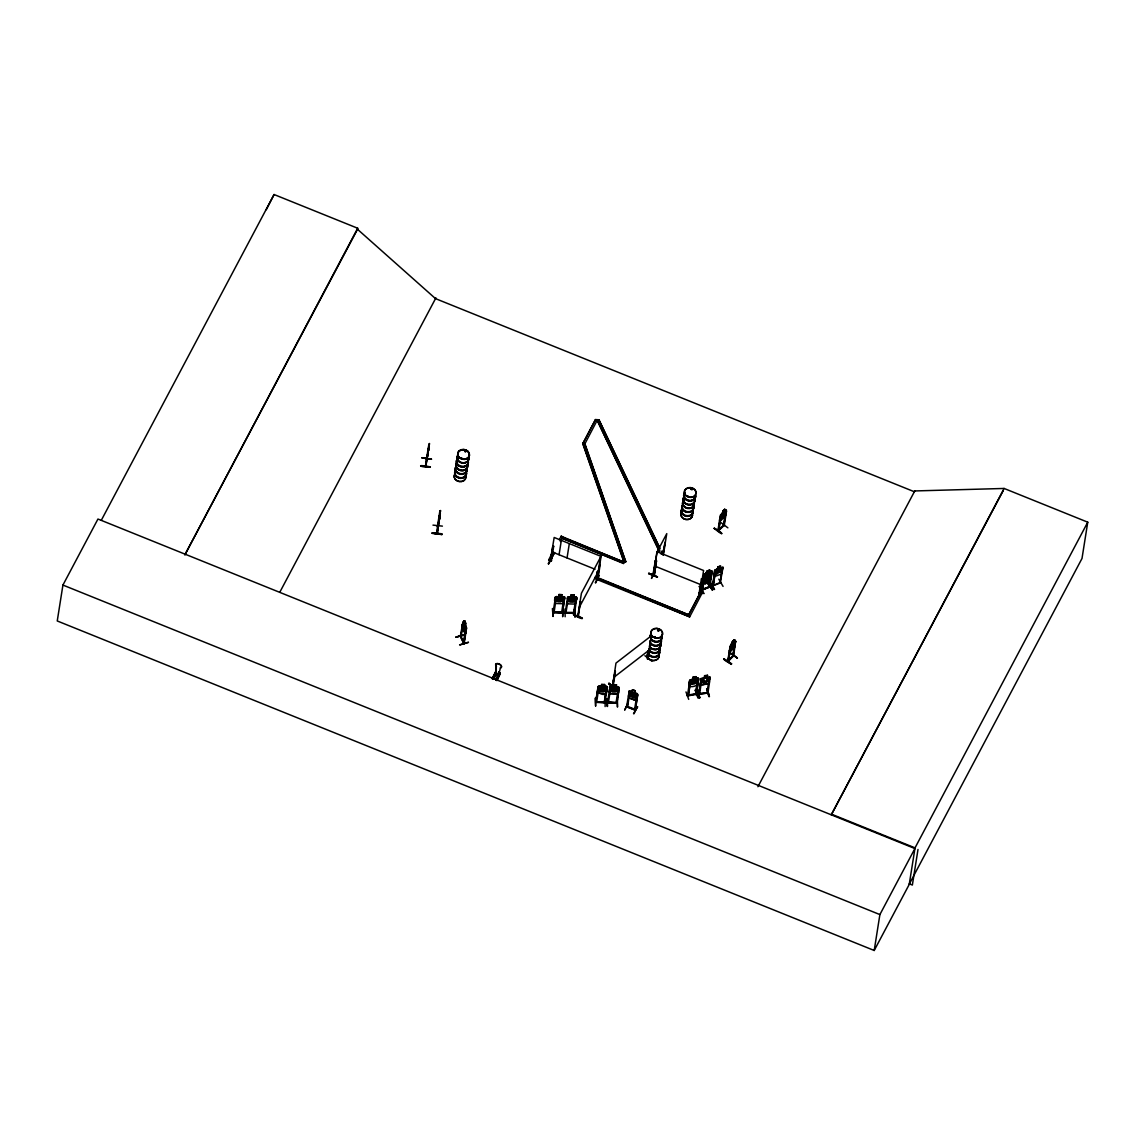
<?xml version="1.0" encoding="UTF-8"?>
<svg xmlns="http://www.w3.org/2000/svg" width="1145" height="1145" viewBox="0 0 1145 1145"><rect width="100%" height="100%" fill="white"/><g stroke="black" fill="none" stroke-linecap="round" stroke-linejoin="round"><path stroke-width="1.5" d="M595.128 698.235L595.586 705.993M595.643 706.079L595.686 697.963M596.688 701.899L595.844 701.957M605.104 702L595.758 701.828L596.788 701.57M596.602 702.357L598.878 687.73L598.019 687.687L595.658 702.3L598.091 686.513L606.521 686.327L607.408 687.014L606.549 691.809M598.134 693.068L605.419 693.455L606.664 691.752L605.419 693.541C602.728 697.033 594.913 689.347 598.205 693.011M598.878 687.73L598.019 687.959M598.191 686.628L599.293 685.941M601.297 686.141L599.751 686.628L599.221 689.92L600.553 691.408L603.458 691.566L605.233 690.235L605.748 686.943L604.288 686.27L604.574 684.495M605.104 706.579L605.218 698.722M606.435 688.403L607.294 688.174L606.435 688.403L604.259 702.844L606.435 688.131M607.022 698.693L607.465 706.265M607.408 698.693L607.351 706.522L606.964 698.722M607.766 701.971L617.026 702.772M608.51 702.529L607.623 701.942L607.48 702.787L610.027 687.029M610.714 688.217L609.856 688.174L610.714 688.217L608.338 702.873M608.639 683.694L609.054 683.107L613.133 686.542M613.405 684.853L616.511 685.025L613.405 684.853L613.219 686.685L611.573 687.114L611.058 690.406L612.389 691.909L615.28 692.052L617.055 690.721L617.584 687.429L616.125 686.757L616.511 684.939M617.026 702.5L615.996 703.316L618.271 688.617L619.13 688.66L616.854 703.288L619.245 687.501L609.927 687.086L609.169 691.823L609.956 693.641L617.255 694.027L618.486 692.324M607.68 702.844L616.955 703.016L607.609 702.5M617.47 699.237L617.47 707.095L617.098 699.223M618.271 688.617L619.13 688.932M619.245 687.587L618.3 686.957M439.852 515.737L439.122 520.474L440.109 512.044L439.58 516.739M461.235 458.401L461.864 457.986L461.134 458.057M465.6 451.96L464.655 451.058M654.926 636.792L654.31 637.407M654.267 637.135L655.169 637.293M657.831 630.179C658.79 631.883 658.919 628.161 658.031 630.623M687.988 496.057L688.045 495.828M690.993 489.373L691.594 488.6M691.58 489.502C689.519 488.758 694.571 490.819 691.566 488.614M713.321 584.909L713.249 585.825L715.425 571.112L712.476 586.054L714.781 570.253L717.572 568.636L717.843 566.875L720.677 565.959L720.291 567.82M720.778 582.748L712.519 585.997M500.479 667.735L500.408 667.893A3.163 1.76 27.2 0 0 500.809 665.345A3.163 1.76 27.2 0 0 496.687 663.728A3.163 1.76 27.2 0 0 496.286 666.275L495.799 673.432L498.705 674.577L500.479 667.735A3.163 1.76 27.2 0 0 500.895 665.202A3.163 1.76 27.2 0 0 496.773 663.585A3.163 1.76 27.2 0 0 496.357 666.118L495.871 673.274L498.791 674.419M442.414 526.128L432.967 525.126M439.565 518.413L436.903 533.527L436.946 532.282M437.877 526.5L437.547 525.24L436.817 533.355M437.347 533.398L437.991 525.312L437.533 526.099M438.936 522.635L438.721 523.709L439.637 515.107M440.109 511.514L440.281 512.287M439.437 517.726L439.365 519.959M439.981 514.792L439.179 519.086M440.167 512.416L440.41 510.627M438.936 522.735L440.467 510.498L437.776 526.643M441.755 534.457C412.3 530.278 461.936 537.034 432.323 533.398M432.338 533.112L441.784 534.057M432.381 532.797L441.827 533.785M460.319 636.42L463.839 643.748L466.058 628.562L466.072 629.321M460.691 635.704L460.991 636.949M464.255 643.104L463.553 642.574M439.895 516.667L440.353 512.903M439.78 518.012L439.952 516.567M429.432 443.688L425.797 466.444L425.682 465.013M439.294 517.726L439.637 515.178M429.16 445.591L429.275 444.689M428.731 447.738L428.33 449.828L428.473 448.912M429.031 445.333L427.829 453.191M430.377 466.831C421.517 468.076 413.846 463.582 430.363 466.888M422.061 458.014L431.508 459.131L422.119 457.685M428.187 451.316L425.468 466.401L426.641 458.272M427.858 451.259L428.073 452.003M429.003 445.562L428.86 444.417L429.203 445.305M427.629 455.553C425.868 465.442 430.32 437.204 428.273 451.202M427.443 456.626L429.489 443.458M428.359 450.915L428.473 449.455M652.893 575.219L655.355 560.578L656.428 561.036L654.253 575.434L653.366 574.518M874.207 950.479L879.89 914.583L914.912 848.545L97.955 519.028L62.932 585.066L57.25 620.962L874.207 950.479L909.23 884.441L915.027 847.872L1087.75 522.192L1004.122 488.457L831.284 814.825L1003.192 490.704M357.698 228.256L184.803 554.981L357.526 229.301L357.698 228.256L274.07 194.521L266.284 209.692M425.453 466.287L425.668 465.099M428.86 444.417L426.398 459.46M427.615 455.638L428.559 449.584M437.533 525.383L437.834 526.5M437.447 526.614L439.78 511.471M439.651 516.309L440.41 510.727M437.29 533.398L439.995 515.393M437.233 533.556L437.462 532.339M456.082 637.178L464.655 634.631M461.034 637.021L462.923 621.95L460.419 635.876M460.662 637.064L463.668 621.091M468.419 642.488L459.603 644.936L468.434 642.173M464.34 622.751L464.684 620.819L465.571 625.013L465.557 623.123M464.713 620.948L463.238 625.385L463.596 628.018L464.684 630.294L465.485 630.093M464.856 621.649L465.471 623.71M466.058 628.562L463.725 643.604M466.587 628.033L464.14 643.662L460.419 635.962M492.937 678.999L496.286 672.688L495.857 671.285L492.636 678.885L496.171 672.63M498.59 673.145L498.748 671.757M498.891 674.806L498.776 675.55L494.855 673.217L494.712 674.147L499.077 675.865L499.893 672.874L500.107 674.047M499.764 673.618L499.893 672.874M597.117 578.797L600.595 556.198L554.166 537.477L550.344 560.692L548.655 560.005L551.518 560.664M548.212 563.698L552.262 556.785M550.559 560.664L552.906 545.95L553.693 546.265L551.389 560.907L550.516 560.592M551.389 560.907L550.845 559.748M554.481 552.906L548.541 563.812M660.221 548.813L598.921 419.786L595.514 419.571L583.134 442.915L584.837 443.587L625.771 561.823L623.996 562.166L561.107 536.218L562.796 536.905L560.32 541.571M559.075 554.724L561.336 540.368M556.67 596.431C554.037 597.032 554.223 601.44 555.468 603.487L562.767 603.716L563.998 601.984M555.54 596.889L553.006 612.661L562.467 612.961M553.092 612.131L562.352 612.461M553.064 616.368L552.405 608.567M556.227 598.062L555.368 598.033L556.227 598.062L554.023 612.732L553.293 612.231M561.637 596.574L562.023 594.67L558.917 594.57L558.645 596.431L557.085 596.946L556.556 600.238L557.887 601.697L560.792 601.798L562.567 600.424L563.082 597.132L561.622 596.488M559.003 594.641L558.631 596.345M625.771 561.823L584.766 444.045L583.134 442.915M582.991 444.375L584.837 443.587L582.991 444.375L623.996 562.166M567.047 557.944L569.323 543.589M561.694 612.489L563.784 598.291L564.628 598.32L562.453 612.689M555.439 596.96L564.743 597.16L562.367 613.019M562.868 608.897L562.682 616.439M564.972 608.983L565.158 616.74M583.063 443.358L595.514 419.571M575.992 602.342L576.722 597.561L575.949 596.874L576.837 597.533L574.532 613.362L565.1 613.033L566.131 612.618M565.945 612.704L568.306 598.434L567.462 598.406L568.306 598.434M659.277 550.902L597.203 420.258L659.205 551.346M571.011 594.942L570.825 596.86L569.179 597.318L568.65 600.61L569.981 602.07L572.872 602.17L574.661 600.796L575.176 597.504L573.717 596.86L574.117 595.042L571.011 594.942L574.117 595.128M658.618 546.036L598.921 419.786M573.717 596.946L574.003 595.099M575.863 598.678L576.736 598.964L575.863 598.678L573.53 613.334L574.532 612.532M573.559 614.45C580.515 619.96 589.346 619.932 573.545 614.464M575.191 617.098L574.489 608.983L574.761 616.811M578.483 615.309L578.082 616.54L580.672 601.468M577.724 616.411L581.417 593.267L601.211 555.926L597.189 579.713L598.348 577.91L688.689 614.836L598.277 578.368M580.372 601.354L578.153 616.411M595.271 582.705L598.992 575.391L595.743 582.862M597.332 571.527L596.202 579.084L597.461 571.283M597.49 579.842L598.348 577.91M600.137 564.771L597.89 579.17M623.51 563.039L562.081 538.264L623.438 563.497L624.225 561.68M604.345 701.885L604.918 702.873L607.408 687.014M613.076 685.125L612.246 686.227L613.205 685.469M648.142 658.518L650.346 644.22L647.397 659.105L651.72 635.504L615.967 663.098L612.532 686.456L615.194 671.342L614.822 672.029M613.276 685.483L612.332 685.712L615.194 671.342M613.133 686.628L615.423 671.557M628.09 702.887L624.812 709.8M629.893 692.482L628.977 692.41L629.893 692.482L627.46 707.152L627.646 706.207L626.616 706.737L629.22 690.979L637.794 694.442M628.047 702.915L624.769 710.014M632.183 691.508C630.823 688.274 637.164 690.306 634.888 692.754L636.262 693.841L635.747 697.133L634.087 697.978L631.425 696.904L630.222 694.915L630.738 691.609L632.269 691.594L632.541 689.834M632.97 690.32L634.688 691.007M651.519 578.44L655.212 571.112L651.562 578.139M653.323 575.362L657.158 551.761L703.588 570.496L699.896 593.854C697.19 593.139 701.77 592.795 698.98 593.096M636.978 693.441L634.888 692.754L635.318 690.893M654.253 575.434L656.557 560.792L655.355 560.578M634.001 713.779L637.364 706.637M635.446 710L626.701 706.766L635.275 710.272L637.636 695.602L636.849 695.287L634.516 709.957M634.673 709.642L635.403 709.714M635.189 710.272L637.693 694.428M644.893 655.699L651.963 661.252M657.387 577.094L648.743 573.301L657.402 577.037M663.012 554.652L664.93 542.544M663.17 554.323L665.088 542.229M663.313 554.767L666.776 533.627L656.872 552.291L653.194 575.405L654.124 574.876M647.927 658.733L650.575 644.42M597.547 579.728L689.662 616.869L596.402 578.139L596.23 579.041M699.223 586.626L703.96 593.668L699.38 586.312M704.676 575.32L702.644 589.89L704.676 575.32L702.271 590.405L698.178 596.946M699.065 593.611L701.413 578.898L702.2 579.213L699.896 593.854L699.094 593.568M698.922 593.468L699.166 593.053M700.339 592.867L702.028 593.539L700.339 592.867L687.959 616.196L700.411 592.409M702.686 582.547L704.49 575.634L710.902 573.087L704.547 575.706L703.431 577.81M710.716 579.213L712.09 571.169L711.317 570.897L703.96 574.504L701.57 590.019L709.828 586.626M685.984 691.938L688.703 699.352M702.028 589.747L698.221 597.218M705.334 581.889L705.005 583.821L707.725 582.705L709.37 579.771L709.886 576.479L708.755 575.62L704.647 578.64L704.132 581.932L705.392 581.961L704.962 583.75L707.725 582.705M709.8 569.967L707.037 570.997L705.392 573.931L704.876 577.237L706.007 578.096L710.115 575.076L710.644 571.784L709.37 571.756L709.657 569.981L709.428 571.827L711.317 571.054M707.095 571.083L706.894 572.872L703.96 574.504M697.949 683.307L696.747 685.24C691.151 688.174 686.699 686.499 689.734 680.173L692.839 679.071L693.083 677.21L696.074 676.652L695.716 678.584L697.849 678.126L689.848 680.259L687.401 695.96L688.331 695.316M690.507 681.16L689.691 681.318L690.507 681.16L688.26 695.874L688.403 694.972M714.122 528.417C721.35 530.894 726.961 538.923 714.151 528.36M688.317 695.774L690.592 681.418M707.639 582.69L707.996 580.944M707.596 583.22L712.677 590.09L707.696 582.919M692.925 679.1L693.183 677.253M709.27 587.213L709.914 586.097L709.141 586.369M711.274 572.614L709.113 587.27L711.274 572.614L712.176 572.557L711.431 572.858M720.52 516.51L720.82 515.822L718.23 530.936L724.27 525.369L726.545 511.014L725.744 511.328L723.382 525.669M718.344 530.836L720.82 515.822M701.856 590.247L709.9 586.913L712.018 572.3M723.769 525.884L726.359 509.725L720.291 515.25L717.929 530.736L718.86 530.407L721.364 514.291L724.713 509.167L724.756 514.019L721.636 518.07L720.849 517.583M720.706 522.378L727.876 527.845M723.039 510.999L724.255 509.897M698.264 697.806L695.172 689.991L697.906 697.863M722.338 572.099L721.193 574.16L714.652 576.493L713.936 575.005L714.68 570.253L723.082 567.362L720.391 567.72M697.763 679.786L695.487 694.428L697.763 679.786L698.579 679.629L696.489 694.242M715.425 571.112L713.292 585.725M688.188 694.929L687.315 695.688L696.303 693.984L698.693 678.57L697.792 678.183M723.654 525.941L724.17 524.596L718.674 529.749M699.752 697.663L697.648 689.934M717.7 568.75L717.843 566.875M701.241 678.498L698.808 694.285L701.141 678.484L710.129 677.325M701.828 679.472L700.998 679.586L701.828 679.472L699.552 694.199C694.743 694.657 712.262 692.367 706.937 693.126L709.199 678.455L710.1 678.599L709.199 678.455M703.245 684.538L704.547 675.664L707.567 675.235L707.209 677.167L708.598 677.454L708.082 680.745L706.336 682.377L703.517 682.778L702.228 681.576L702.758 678.284L704.289 677.525M720.176 583.306L723.039 567.29M722.194 568.693L719.976 583.335L720.763 582.247M706.064 684.137L707.467 675.307M698.736 693.913C708.869 693.297 706.107 693.011 707.925 692.153M708.011 692.424L710.243 677.282L709.37 676.795M709.041 696.375L707.295 688.846L709.456 696.575M731.612 663.828C724.17 661.424 718.258 654.081 731.598 663.842M730.267 647.226L730.524 646.524L727.934 661.653L728.521 661.094M730.524 646.524L728.034 661.595L733.616 655.827L735.62 641.257L732.771 656.199L733.687 655.77M728.521 661.166L731.025 644.964L732.614 641.615M732.084 643.476L732.342 641.644M733.73 640.441L732.514 642.202M734.102 639.826L733.974 641.529M733.902 641.658C735.877 636.52 729.537 645.222 734.174 639.711M733.029 656.386L735.133 640.241M735.62 641.257L732.8 656.028M729.852 652.951L737.38 657.874M918.004 849.461L912.365 885.056L909.416 883.868M1004.122 488.457L914.64 490.947L914.24 491.706M1087.75 522.192L1082.011 558.459L909.273 884.14M438.821 523.723L439.05 522.65M709.886 586.941L701.584 589.947M733.773 655.241L727.733 661.409M696.575 693.713L695.487 694.428M582.218 618.228L573.473 614.808M461.091 458.172L461.635 458.458M464.641 451.187L466.115 451.116M699.695 693.612L698.708 693.441L706.823 692.825M735.004 644.95C734.875 646.882 729.737 653.995 729.365 650.789M719.604 519.916L720.033 521.175L724.785 516.839L725.544 514.506M724.785 516.839L725.687 514.52M648.471 658.246L647.712 658.79M723.998 659.005L731.269 664.415M425.868 466.287L427.013 458.215M714.408 528.117L721.651 533.556M608.954 683.408L612.947 686.957M492.078 678.67L495.857 671.285M492.379 678.656L496.186 671.414M493.237 678.999L496.558 672.559L493.495 679.228M493.595 679.257L496.043 674.491M498.032 675.249L495.585 680.015L498.147 675.307M495.899 680.03L499.535 673.933M496.157 680.259L498.705 675.521M496.272 680.287L500.222 673.002M496.544 680.402L500.022 674.004L497.016 680.588M496.844 680.388L499.707 673.99M552.906 545.95L553.693 546.265M548.655 563.898L550.545 560.277M596.187 578.683L596.903 579.298M577.71 616.239L578.497 615.38M654.396 574.561L653.337 575.148L653.623 574.303M701.413 578.898L702.071 579.456M698.135 597.232L701.885 589.947M101.347 520.216L274.07 194.521M279.924 591.994L435.93 297.857M584.766 444.045L597.203 420.258M548.655 560.005L552.849 551.775M559.39 539.782L561.107 536.218M554.552 552.462L550.502 560.034M579.141 607.623L598.949 570.282M623.438 563.497L624.154 562.138M661.195 554.194L664.501 547.983M629.22 690.979L632.226 691.68M628.433 695.788L629.135 697.949L635.876 700.568L637.035 699.18M629.135 697.949L635.818 700.482M627.016 706.007L627.574 706.565L626.687 706.207M627.489 707.08L627.789 706.35M636.849 695.287L637.636 695.602M633.528 713.621L637.722 706.823M689.662 616.869L702.1 593.096M757.918 786.715L914.755 490.99L914.34 491.749L435.515 298.63L357.526 229.301M687.487 695.144L695.459 693.784M696.389 694.285L687.615 695.96M732.013 643.418L730.109 646.038L727.705 661.295M728.02 661.123L728.234 660.393M733.086 656.013L733.487 655.026M696.661 685.111L697.82 683.236M465.843 632.727L465.128 633.729C458.143 612.589 464.398 636.62 465.772 632.856M574.633 612.804L565.143 612.704L574.447 613.047M700.396 683.236L701.184 684.925L708.283 683.908L709.471 681.933M710.215 582.232L714.466 589.231M464.212 643.032L461.063 636.677M718.001 530.149L718.487 529.648M717.915 530.665L724.427 524.782M566.775 602.07L567.562 603.859L574.847 604.088L576.092 602.356M618.386 692.224L617.184 693.87L610.042 693.498M465.042 451.645L465.543 450.701M657.545 629.922L658.074 629.707M654.253 636.978L655.026 636.892M707.066 578.339L709.671 575.663L707.553 578.497L708.941 579.814L706.894 579.141L704.418 581.689L706.436 578.969L704.991 577.595L707.123 578.211M697.52 690.192L699.724 697.963L697.62 689.934M702.701 589.518L701.942 589.718M552.806 608.567L553.121 616.439M735.877 641.429L735.104 641.787M727.819 660.894L732.829 655.827M737.351 658.089L730.066 652.736M566.202 612.418L573.631 612.446M709.671 580.1L710.673 579.141M710.802 579.198L702.629 582.461M595.658 702.028L605.118 702.529L604.073 702.472M724.785 509.224L722.695 511.014M726.545 511.014L725.744 511.328M613.706 677.454L649.458 649.859M659.062 630.68L657.602 630.437M709.814 582.419L714.466 589.503L709.8 582.461M692.897 679.028L691.308 679.887L690.793 683.193L692.052 684.324L694.843 683.794L696.561 682.105L697.076 678.799L695.673 678.498M567.619 597.361L568.75 596.803M610.027 687.114L611.158 686.585M704.089 575.878L704.833 575.563M701.799 589.389L709.37 586.727M699.137 593.253L700.024 593.611M697.105 690.278L699.209 698.021M714.795 571.641L715.568 571.355M722.338 568.936L723.11 568.664M712.648 585.539L719.89 582.705M598.849 420.229L595.443 420.029M463.653 621.005L466.63 628.09M465.843 623.252L464.598 620.833M464.899 634.745L455.867 637.092L464.827 634.931M463.782 642.917L465.514 624.998M625.843 561.379L624.068 561.708L583.063 443.931M697.849 680.058L698.679 679.901M696.489 693.455L695.688 694.428M696.389 693.469L695.774 693.913M658.718 630.881L657.874 630.738M704.261 678.069L707.095 677.668M703.746 681.361L706.565 680.96M701.241 684.767L708.183 683.78M707.338 688.875L708.941 696.675L706.952 688.889M604.918 702.83L595.786 702.343M718.831 579.184L723.067 586.397M562.023 594.756L558.917 594.57M575.949 596.96L567.519 597.246L565.286 613.076M564.642 598.592L563.784 598.291M562.868 608.925L562.667 616.683M562.338 612.074L561.608 612.976M554.108 612.045L561.465 612.274M553.092 612.389L562.352 612.675M599.293 686.027L601.397 686.198L601.583 684.281L604.689 684.538L604.403 686.299L606.521 686.413M608.596 702.2L615.953 702.586M720.248 567.734L721.55 567.834L721.021 571.126L716.813 573.96L715.639 573.044L716.169 569.752L717.572 568.636M422.09 457.871L431.479 459.302M573.702 613.348L573.573 612.503M554.108 611.859L554.051 612.418M616.096 703.288L616.01 702.758M702.729 582.404L703.445 582.819M711.374 570.983L712.133 571.255M595.042 577.438L602.327 580.329L594.885 577.538M594.785 577.824L602.17 580.601M596.273 578.726L597.06 578.998M648.728 573.301L657.445 576.837M648.6 573.745L657.402 577.094M654.883 566.117L701.312 584.852M564.342 538.007L622.536 561.479M551.89 551.833L595.028 569.237M632.498 689.905L635.16 690.979M634.788 709.084L635.432 709.442L627.761 706.508M831.399 814.138L915.027 847.872M62.932 585.066L879.89 914.583M697.763 678.098L698.693 678.57M465.485 450.93L466.172 451.302M730.51 648.27L731.226 648.714L732.972 646.896L734.661 641.214L733.816 641.601L735.247 640.198L730.796 644.678M729.809 652.779L737.38 658.074M563.798 596.559L564.743 597.246M719.547 519.987L719.962 521.118M711.389 575.992L710.272 578.096L703.903 580.701L703.302 579.198M707.639 582.919L712.333 590.19M713.936 575.005L714.738 576.422M661.753 552.033L663.284 555.268M660.923 550.874L662.454 554.094M689.075 684.882L689.834 686.485M710.859 573.001L711.46 574.504M566.875 601.984L567.648 603.716M554.781 601.612L555.468 603.487M696.074 676.652L693.083 677.21M729.336 650.646L729.78 651.763M694.428 498.676A5.911 4.852 9 0 1 688.131 504.988A5.911 4.852 9 0 1 684.324 496.973M683.794 500.15A5.94 4.866 9 0 0 686.871 508.022A5.94 4.866 9 0 0 694.328 503.113A5.897 4.823 9 0 1 686.9 507.893A5.897 4.823 9 0 1 683.851 500.079M695.573 495.728A6.011 4.923 9 0 1 688.789 500.866A5.911 4.852 9 0 1 684.166 494.067M684.123 493.796A6.011 4.923 9 0 0 688.789 500.866A5.911 4.852 9 0 0 695.444 495.971M694.528 498.018A5.911 4.852 9 0 1 688.231 504.33A5.911 4.852 9 0 1 684.424 496.315M694.586 498.218A6.011 4.923 9 0 1 688.188 504.63A6.011 4.923 9 0 1 684.324 496.486M695.602 495.527A6.011 4.923 9 0 1 688.818 500.666A6.011 4.923 9 0 1 684.152 493.595M695.545 495.298A5.911 4.852 9 0 1 688.116 500.193A5.911 4.852 9 0 1 685.053 492.35M692.639 509.969A5.911 4.852 9 0 1 687.114 516.366A5.911 4.852 9 0 1 681.747 509.325M692.768 509.711A6.011 4.923 9 0 1 687.143 516.209A6.011 4.923 9 0 1 681.704 509.053M692.153 513.146A5.94 4.866 9 0 1 685.841 519.486A5.94 4.866 9 0 1 681.991 511.572A5.94 4.866 9 0 0 685.841 519.486A5.94 4.866 9 0 0 692.138 513.275M694.285 503.399A5.94 4.866 9 0 1 687.572 508.48A5.94 4.866 9 0 1 682.964 501.496M693.383 505.746A6.011 4.923 9 0 1 687 512.158A6.011 4.923 9 0 1 683.121 504.015M692.739 509.31A5.911 4.852 9 0 1 687.215 515.708A5.911 4.852 9 0 1 681.862 508.652M693.269 506.004A5.911 4.852 9 0 1 686.971 512.316A5.911 4.852 9 0 1 683.164 504.301M693.369 505.346A5.911 4.852 9 0 1 687.072 511.658A5.911 4.852 9 0 1 683.264 503.643M467.79 460.691A5.911 4.852 9 0 1 461.492 467.003A5.911 4.852 9 0 1 457.685 458.988M467.919 460.433A6.011 4.923 9 0 1 461.521 466.845A6.011 4.923 9 0 1 457.656 458.701M467.675 465.042A5.897 4.838 9 0 1 460.261 469.922A5.897 4.838 9 0 1 457.213 462.093M468.935 457.742A6.011 4.923 9 0 1 461.378 462.709A6.011 4.923 9 0 1 458.272 454.751M467.904 460.032A5.911 4.852 9 0 1 461.607 466.344A5.911 4.852 9 0 1 457.8 458.329M468.806 457.986A5.911 4.852 9 0 1 461.363 462.866A5.911 4.852 9 0 1 458.315 455.023M467.947 460.233A6.011 4.923 9 0 1 461.55 466.645A6.011 4.923 9 0 1 457.685 458.501M468.963 457.542A6.011 4.923 9 0 1 461.406 462.508A6.011 4.923 9 0 1 458.315 454.536M466.001 471.983A5.911 4.852 9 0 1 460.476 478.381A5.911 4.852 9 0 1 455.123 471.339M466.158 471.525A6.011 4.923 9 0 1 460.548 478.023A6.011 4.923 9 0 1 455.095 470.867M465.471 475.304A5.897 4.838 9 0 1 459.188 481.601A5.897 4.838 9 0 1 455.381 473.601M465.5 475.089A5.897 4.838 9 0 1 459.217 481.387A5.897 4.838 9 0 1 455.424 473.386M467.575 465.629A5.897 4.838 9 0 1 460.92 470.681A5.897 4.838 9 0 1 456.34 463.739M467.647 465.428A5.94 4.866 9 0 1 460.19 470.337A5.94 4.866 9 0 1 457.113 462.465M466.63 468.019A5.911 4.852 9 0 1 460.333 474.331A5.911 4.852 9 0 1 456.526 466.316M466.487 472.57A5.911 4.852 9 0 1 459.818 477.637A5.911 4.852 9 0 1 455.223 470.667M466.788 467.561A6.011 4.923 9 0 1 460.39 473.973A6.011 4.923 9 0 1 456.526 465.829M466.731 467.36A5.911 4.852 9 0 1 460.447 473.672A5.911 4.852 9 0 1 456.64 465.657M661.295 640.871A5.911 4.852 9 0 1 656.915 645.937A5.911 4.852 9 0 1 649.974 642.688M661.424 640.627A6.011 4.923 9 0 1 656.972 645.78A6.011 4.923 9 0 1 649.931 642.474M660.407 642.932A5.94 4.866 9 0 1 657.13 649.115A5.94 4.866 9 0 1 649.43 646.009M661.667 635.403A6.011 4.923 9 0 1 659.048 641.415A6.011 4.923 9 0 1 651.319 639.683M650.16 637.25A6.011 4.923 9 0 1 650.603 634.731M661.023 638.953A5.911 4.852 9 0 1 657.015 645.279A5.911 4.852 9 0 1 649.702 640.771M661.538 635.647A5.911 4.852 9 0 1 658.962 641.572A5.911 4.852 9 0 1 651.362 639.869M650.217 637.479A5.911 4.852 9 0 1 650.646 635.003M661.638 634.988A5.911 4.852 9 0 1 658.375 641.157A5.911 4.852 9 0 1 650.718 638.066M650.331 636.806A5.911 4.852 9 0 1 650.761 634.344M659.119 650.904A5.911 4.852 9 0 1 654.367 657.302A5.911 4.852 9 0 1 647.827 651.462M659.277 650.446A6.011 4.923 9 0 1 654.439 656.944A6.011 4.923 9 0 1 647.798 651.004M659.005 655.47A5.94 4.866 9 0 1 651.548 660.379A5.94 4.866 9 0 1 648.471 652.507M660.379 643.089A5.94 4.866 9 0 1 657.101 649.272A5.94 4.866 9 0 1 649.401 646.181M659.019 655.341A5.94 4.866 9 0 1 651.562 660.25A5.94 4.866 9 0 1 648.499 652.364M660.322 643.29A5.911 4.852 9 0 1 657.76 649.215A5.911 4.852 9 0 1 650.145 647.512M660.135 648.199A5.911 4.852 9 0 1 655.756 653.265A5.911 4.852 9 0 1 648.814 650.016M659.234 650.245A5.911 4.852 9 0 1 654.468 656.643A5.911 4.852 9 0 1 647.927 650.789M659.906 646.481A6.011 4.923 9 0 1 656.586 652.75A6.011 4.923 9 0 1 648.8 649.601M660.236 647.526A5.911 4.852 9 0 1 655.856 652.607A5.911 4.852 9 0 1 648.929 649.344M420.931 465.729L430.32 467.203L420.931 465.686M464.34 623.309L463.825 626.601L464.899 628.877L465.428 625.585L463.782 622.436L464.197 626.014L463.095 626.487L464.369 626.873L465.099 630.709L464.684 627.002L465.729 626.616L464.512 626.129L464.169 623.338M558.631 596.989L558.116 600.295L561.007 600.381L561.537 597.075L558.631 596.989M559.476 594.942L561.25 595.6L559.476 594.942M570.725 597.361L570.21 600.667L573.101 600.753L573.631 597.461L570.725 597.361M571.57 595.314L573.344 595.972L571.57 595.314M601.297 686.699L600.781 690.006L603.673 690.149L604.202 686.857L601.297 686.699M602.141 684.667L603.916 685.354L602.141 684.667M613.133 687.186L612.604 690.492L615.509 690.635L616.024 687.343L613.133 687.186M613.978 685.154L615.738 685.841L613.978 685.154M632.169 692.181L631.654 695.487L634.316 696.561L634.831 693.269L632.169 692.181M706.007 578.082L705.477 581.374L708.011 580.329L708.54 577.037L706.007 578.082M706.751 573.387L706.236 576.679L708.755 575.634L709.285 572.343L706.751 573.387M705.706 582.662L707.324 581.989L705.706 582.662M707.524 571.14L709.156 570.468L707.524 571.14M692.811 679.615L692.281 682.907L695.058 682.377L695.587 679.085L692.811 679.615M693.627 677.454L695.416 677.124L693.627 677.454M722.38 513.361L721.851 516.667L723.74 514.949L724.27 511.643L722.38 513.361M717.557 569.251L717.042 572.557L719.632 571.627L720.162 568.335L717.557 569.251M718.344 567.033L720.019 566.431L718.344 567.033M705.091 675.936L706.909 675.679L705.091 675.936M731.97 644.005L731.44 647.297L733.201 645.479L733.73 642.188L731.97 644.005M731.383 644.792L732.256 645.594L730.682 648.972L732.571 645.58L733.931 645.608L733.029 644.778L734.546 641.586L732.728 644.75L731.383 644.792M721.736 514.119L722.695 514.992L721.021 518.299L723.039 514.992L724.513 515.107L723.525 514.219L725.114 511.042L723.196 514.177L721.736 514.119M705.821 573.888L707.209 575.219L705.091 578.053L707.696 575.377L709.771 576.121L708.34 574.747L710.372 572.085L707.868 574.561L705.821 573.888M716.584 569.723L718.029 571.126L715.854 573.874L718.53 571.312L720.663 572.156L719.189 570.711L721.264 568.12L718.702 570.496L716.584 569.723M691.737 679.93L693.312 681.604L690.993 684.066L693.841 681.862L696.16 683.093L694.543 681.361L696.718 678.985L694.013 681.075L691.737 679.93M557.486 597.06L559.132 599.164L556.742 601.182L559.69 599.551L562.109 601.354L560.42 599.178L562.682 597.232L559.876 598.763L557.486 597.06M569.58 597.447L571.226 599.536L568.836 601.554L571.784 599.923L574.203 601.726L572.514 599.565L574.776 597.604L571.956 599.136L569.58 597.447M600.152 686.757L601.798 688.889L599.408 690.879L602.356 689.304L604.775 691.151L603.072 688.947L605.347 687.029L602.528 688.517L600.309 686.728M611.974 687.243L613.62 689.376L611.23 691.365L614.192 689.791L616.611 691.637L614.908 689.433L617.198 687.587L614.364 689.004L611.974 687.243M631.052 691.852L632.541 694.614L630.322 695.945L633.056 695.23L635.26 697.935L633.729 695.087L635.861 693.87L633.228 694.457L631.052 691.852M608.668 683.637L612.661 687.2L608.668 683.637M686.556 496.057A5.94 4.866 9 0 0 696.06 493.395A5.94 4.866 9 0 0 687.988 487.756A5.94 4.866 9 0 0 686.556 496.057M686.542 496.229A5.897 4.823 9 0 0 695.974 493.581A5.897 4.823 9 0 0 687.973 487.999A5.897 4.823 9 0 0 686.542 496.229M459.961 457.914A5.897 4.838 9 0 0 469.407 455.266A5.897 4.838 9 0 0 461.392 449.67A5.897 4.838 9 0 0 459.961 457.914A5.94 4.866 9 0 0 469.421 455.409A5.94 4.866 9 0 0 461.363 449.77A5.94 4.866 9 0 0 459.918 458.072M459.904 458.258A5.897 4.838 9 0 0 469.35 455.61A5.897 4.838 9 0 0 461.335 450.014A5.897 4.838 9 0 0 459.904 458.258M653.051 636.863A5.94 4.866 9 0 0 662.554 634.201A5.94 4.866 9 0 0 654.496 628.562A5.94 4.866 9 0 0 653.051 636.863M653.036 637.006A5.94 4.866 9 0 0 662.54 634.33A5.94 4.866 9 0 0 654.468 628.705A5.94 4.866 9 0 0 653.036 637.006"/></g></svg>
